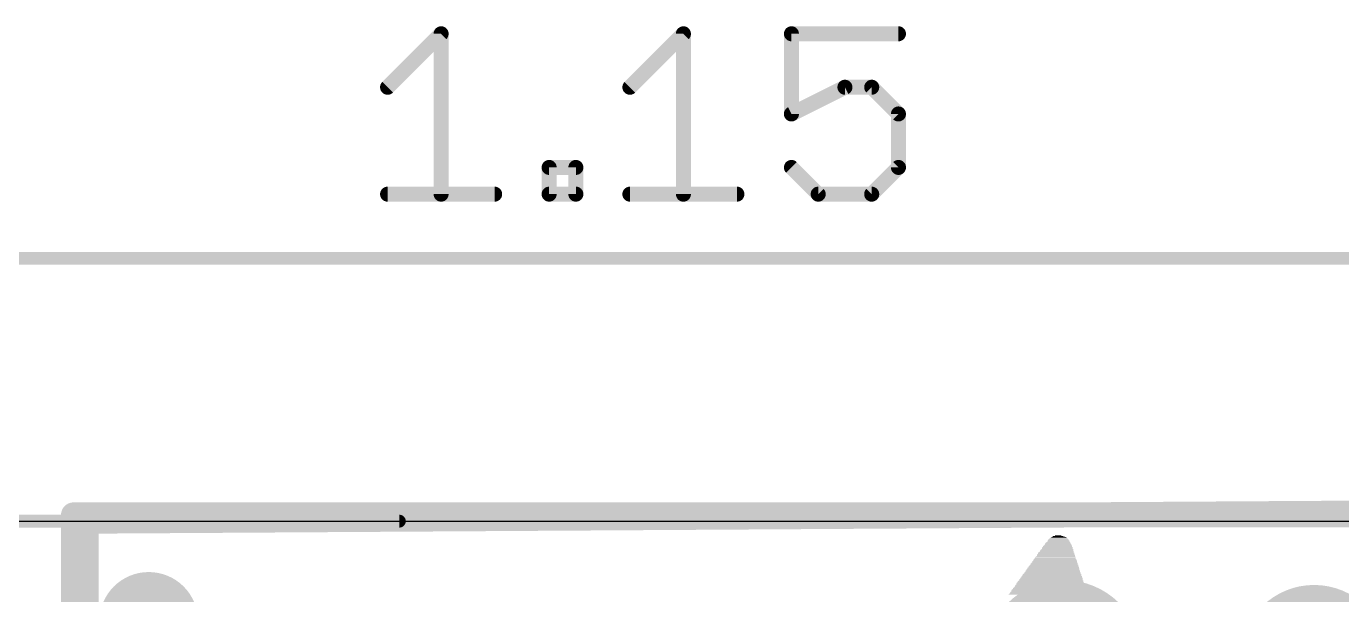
# Model space of a CAD drawing. Extents: x -4.3 to 29.3, y -0.2 to 17.1.
# Drawn here: x 8.54 to 21.87, y 11.32 to 17.09 of the extents above; entities that cross this region are included whole.
import ezdxf

# ---------------------------------------------------------------- set-up
doc = ezdxf.new("R2010")
doc.units = 0
for name, color, linetype in [('1', 12, 'CONTINUOUS'), ('16', 5, 'CONTINUOUS'), ('20', 53, 'CONTINUOUS'), ('21', 40, 'CONTINUOUS'), ('47', 253, 'CONTINUOUS')]:
    doc.layers.add(name, color=color, linetype=linetype)

# ---------------------------------------------------------------- blocks, each defined once
blk = doc.blocks.new('PIE')
at = {"const_width": 0.5}
blk.add_lwpolyline([(0, -0.25, 1), (0, 0.25, 1), (0, -0.25)], format="xyb", dxfattribs=at)
blk = doc.blocks.new('RECT')
blk.add_solid([(-0.5, -0.5), (0.5, -0.5), (-0.5, 0.5), (0.5, 0.5)])

msp = doc.modelspace()

# ---------------------------------------------------------------- linework, layer by layer
at = {"layer": '1', "const_width": 0.254}
for points in [[(9.017, -0.0635), (9.017, 12.1285)], [(9.017, 12.1285), (29.162, 12.1285)]]:
    msp.add_lwpolyline(points, dxfattribs=at)
at = {"layer": '1', "const_width": 0.127}
for points in [[(9.0805, 12.1285, 1), (8.9535, 12.1285)], [(9.017, 12.192, 1), (9.017, 12.065)]]:
    msp.add_lwpolyline(points, format="xyb", dxfattribs=at)
at = {"layer": '16', "const_width": 0.254}
for points in [[(9.144, 12.065), (29.162, 12.192)], [(9.144, 0), (9.144, 12.065)]]:
    msp.add_lwpolyline(points, dxfattribs=at)
at = {"layer": '16', "const_width": 0.127}
for points in [[(9.1436, 12.1285, 1), (9.1444, 12.0015)], [(9.2075, 12.065, 1), (9.0805, 12.065)]]:
    msp.add_lwpolyline(points, format="xyb", dxfattribs=at)
at = {"layer": '20'}
msp.add_line((1.3, 12.065), (27.8089, 12.065), dxfattribs=at)
at = {"layer": '47'}
for points, const_width in [([(12.1998, 16.4674), (12.7421, 17.0097)], 0.1524), ([(12.7421, 17.0097), (12.7421, 15.3827)], 0.1524), ([(14.6555, 16.4674), (15.1979, 17.0097)], 0.1524), ([(15.1979, 17.0097), (15.1979, 15.3827)], 0.1524), ([(17.3774, 17.0097), (16.2927, 17.0097)], 0.1524), ([(16.2927, 17.0097), (16.2927, 16.1962)], 0.1524), ([(16.2927, 16.1962), (16.835, 16.4674)], 0.1524), ([(16.835, 16.4674), (17.1062, 16.4674)], 0.1524), ([(17.1062, 16.4674), (17.3774, 16.1962)], 0.1524), ([(17.3774, 16.1962), (17.3774, 15.6539)], 0.1524), ([(13.837, 15.3827), (13.837, 15.6539)], 0.1524), ([(13.837, 15.6539), (14.1081, 15.6539)], 0.1524), ([(14.1081, 15.6539), (14.1081, 15.3827)], 0.1524), ([(16.5639, 15.3827), (16.2927, 15.6539)], 0.1524), ([(17.3774, 15.6539), (17.1062, 15.3827)], 0.1524), ([(12.1998, 15.3827), (13.2845, 15.3827)], 0.1524), ([(14.1081, 15.3827), (13.837, 15.3827)], 0.1524), ([(14.6555, 15.3827), (15.7402, 15.3827)], 0.1524), ([(17.1062, 15.3827), (16.5639, 15.3827)], 0.1524), ([(0.065, 14.732), (29.145, 14.732)], 0.13), ([(12.319, 12.065), (-3.855, 12.065)], 0.13)]:
    msp.add_lwpolyline(points, dxfattribs=dict(at, const_width=const_width))
for points, const_width in [([(12.7802, 17.0097, 1), (12.704, 17.0097)], 0.0762), ([(12.7691, 16.9827, 1), (12.7152, 17.0366)], 0.0762), ([(15.236, 17.0097, 1), (15.1598, 17.0097)], 0.0762), ([(15.2248, 16.9827, 1), (15.1709, 17.0366)], 0.0762), ([(16.2927, 17.0478, 1), (16.2927, 16.9716)], 0.0762), ([(16.3308, 17.0097, 1), (16.2546, 17.0097)], 0.0762), ([(17.3774, 16.9716, 1), (17.3774, 17.0478)], 0.0762), ([(12.1729, 16.4943, 1), (12.2268, 16.4404)], 0.0762), ([(14.6286, 16.4943, 1), (14.6825, 16.4404)], 0.0762), ([(16.835, 16.5055, 1), (16.835, 16.4293)], 0.0762), ([(16.8521, 16.4333, 1), (16.818, 16.5014)], 0.0762), ([(17.1331, 16.4943, 1), (17.0793, 16.4404)], 0.0762), ([(17.1062, 16.4293, 1), (17.1062, 16.5055)], 0.0762), ([(16.2757, 16.2303, 1), (16.3097, 16.1621)], 0.0762), ([(17.4155, 16.1962, 1), (17.3393, 16.1962)], 0.0762), ([(16.2546, 16.1962, 1), (16.3308, 16.1962)], 0.0762), ([(17.3504, 16.1693, 1), (17.4043, 16.2231)], 0.0762), ([(13.8751, 15.6539, 1), (13.7989, 15.6539)], 0.0762), ([(13.837, 15.692, 1), (13.837, 15.6158)], 0.0762), ([(14.1462, 15.6539, 1), (14.07, 15.6539)], 0.0762), ([(14.1081, 15.6158, 1), (14.1081, 15.692)], 0.0762), ([(16.3196, 15.6808, 1), (16.2658, 15.6269)], 0.0762), ([(17.3393, 15.6539, 1), (17.4155, 15.6539)], 0.0762), ([(17.4043, 15.6269, 1), (17.3504, 15.6808)], 0.0762), ([(12.1998, 15.4208, 1), (12.1998, 15.3446)], 0.0762), ([(12.704, 15.3827, 1), (12.7802, 15.3827)], 0.0762), ([(13.2845, 15.3446, 1), (13.2845, 15.4208)], 0.0762), ([(13.837, 15.4208, 1), (13.837, 15.3446)], 0.0762), ([(13.7989, 15.3827, 1), (13.8751, 15.3827)], 0.0762), ([(14.07, 15.3827, 1), (14.1462, 15.3827)], 0.0762), ([(14.1081, 15.3446, 1), (14.1081, 15.4208)], 0.0762), ([(14.6555, 15.4208, 1), (14.6555, 15.3446)], 0.0762), ([(15.1598, 15.3827, 1), (15.236, 15.3827)], 0.0762), ([(15.7402, 15.3446, 1), (15.7402, 15.4208)], 0.0762), ([(16.5639, 15.4208, 1), (16.5639, 15.3446)], 0.0762), ([(16.5369, 15.3558, 1), (16.5908, 15.4096)], 0.0762), ([(17.0793, 15.4096, 1), (17.1331, 15.3558)], 0.0762), ([(17.1062, 15.3446, 1), (17.1062, 15.4208)], 0.0762), ([(12.319, 12.0325, 1), (12.319, 12.0975)], 0.065)]:
    msp.add_lwpolyline(points, format="xyb", dxfattribs=dict(at, const_width=const_width))

# ---------------------------------------------------------------- block references
at = {"layer": '1'}
msp.add_blockref('PIE', (9.779, 11.049), dxfattribs=at)
at = {"layer": '16'}
for p, xscale, yscale in [((19.05, 10.668), 1.6, 1.6), ((21.59, 10.668), 1.5, 1.5)]:
    msp.add_blockref('PIE', p, dxfattribs=dict(at, xscale=xscale, yscale=yscale))
at = {"layer": '21'}
for p, xscale, yscale in [((18.9992, 11.8681), 0.2222, 0.0063), ((18.9992, 11.8745), 0.2096, 0.0064), ((18.9992, 11.8809), 0.1968, 0.0063), ((18.9992, 11.8872), 0.1842, 0.0064), ((18.9992, 11.8936), 0.1714, 0.0063), ((19.0024, 11.8999), 0.1524, 0.0064), ((18.9992, 11.9063), 0.1334, 0.0063), ((18.996, 11.9126), 0.1016, 0.0064), ((18.9961, 11.919), 0.0635, 0.0063), ((18.977, 11.7412), 0.3683, 0.0063), ((18.977, 11.7348), 0.3683, 0.0064), ((18.977, 11.7475), 0.3556, 0.0064), ((18.9802, 11.7538), 0.3493, 0.0063), ((18.9802, 11.7666), 0.3365, 0.0063), ((18.9834, 11.7602), 0.3429, 0.0064), ((18.9833, 11.7729), 0.3302, 0.0064), ((18.9865, 11.7793), 0.3238, 0.0063), ((18.9865, 11.7919), 0.3112, 0.0063), ((18.9865, 11.7856), 0.3112, 0.0064), ((18.9897, 11.7983), 0.3048, 0.0064), ((18.9897, 11.811), 0.2921, 0.0064), ((18.9897, 11.8047), 0.2921, 0.0063), ((18.9929, 11.8174), 0.2857, 0.0063), ((18.9929, 11.8237), 0.2731, 0.0064), ((18.9929, 11.8364), 0.2603, 0.0064), ((18.9961, 11.83), 0.2667, 0.0063), ((18.996, 11.8428), 0.254, 0.0063), ((18.9961, 11.8491), 0.2413, 0.0064), ((18.9992, 11.8555), 0.235, 0.0063), ((18.9992, 11.8618), 0.2222, 0.0064), ((18.9484, 11.6078), 0.5016, 0.0064), ((18.9516, 11.6014), 0.508, 0.0063), ((18.9516, 11.6142), 0.4953, 0.0063), ((18.9548, 11.6205), 0.4889, 0.0064), ((18.9548, 11.6332), 0.4763, 0.0064), ((18.9548, 11.6269), 0.4763, 0.0063), ((18.958, 11.6395), 0.4699, 0.0063), ((18.9579, 11.6459), 0.4572, 0.0064), ((18.9611, 11.6586), 0.4508, 0.0064), ((18.9611, 11.6523), 0.4508, 0.0063), ((18.9642, 11.665), 0.4445, 0.0063), ((18.9643, 11.6776), 0.4318, 0.0063), ((18.9643, 11.6713), 0.4318, 0.0064), ((18.9642, 11.684), 0.4191, 0.0064), ((18.9674, 11.6967), 0.4127, 0.0064), ((18.9674, 11.6904), 0.4127, 0.0063), ((18.9706, 11.7031), 0.4064, 0.0063), ((18.9707, 11.7094), 0.3937, 0.0064), ((18.9738, 11.7221), 0.3874, 0.0064), ((18.9738, 11.7157), 0.3874, 0.0063), ((18.9738, 11.7285), 0.3746, 0.0063), ((18.923, 11.4745), 0.6414, 0.0063), ((18.923, 11.4681), 0.6414, 0.0064), ((18.9262, 11.4808), 0.635, 0.0064), ((18.9261, 11.4935), 0.6223, 0.0064), ((18.9293, 11.4871), 0.6287, 0.0063), ((18.9293, 11.4999), 0.6159, 0.0063), ((18.9325, 11.5062), 0.6096, 0.0064), ((18.9326, 11.5189), 0.5969, 0.0064), ((18.9326, 11.5126), 0.5969, 0.0063), ((18.9357, 11.5252), 0.5906, 0.0063), ((18.9357, 11.5316), 0.5778, 0.0064), ((18.9389, 11.5443), 0.5715, 0.0064), ((18.9389, 11.538), 0.5715, 0.0063), ((18.9389, 11.5507), 0.5588, 0.0063), ((18.9421, 11.5633), 0.5525, 0.0063), ((18.9421, 11.557), 0.5525, 0.0064), ((18.9421, 11.5697), 0.5397, 0.0064), ((18.9452, 11.5761), 0.5334, 0.0063), ((18.9484, 11.5824), 0.527, 0.0064), ((18.9453, 11.5888), 0.5207, 0.0063), ((18.9484, 11.5951), 0.5144, 0.0064), ((18.8976, 11.3411), 0.781, 0.0064), ((18.8976, 11.3347), 0.781, 0.0063), ((18.8976, 11.3475), 0.7684, 0.0063), ((18.9008, 11.3602), 0.762, 0.0063), ((18.9008, 11.3538), 0.762, 0.0064), ((18.904, 11.3665), 0.7557, 0.0064), ((18.904, 11.3728), 0.7429, 0.0063), ((18.9071, 11.3856), 0.7366, 0.0063), ((18.9071, 11.3792), 0.7366, 0.0064), ((18.9072, 11.3919), 0.7239, 0.0064), ((18.9103, 11.3983), 0.7176, 0.0063), ((18.9103, 11.4109), 0.7048, 0.0063), ((18.9135, 11.4046), 0.7112, 0.0064), ((18.9135, 11.4173), 0.6985, 0.0064), ((18.9135, 11.43), 0.6858, 0.0064), ((18.9167, 11.4237), 0.6921, 0.0063), ((18.9167, 11.4364), 0.6795, 0.0063), ((18.9167, 11.449), 0.6667, 0.0063), ((18.9199, 11.4427), 0.6731, 0.0064), ((18.9198, 11.4554), 0.6604, 0.0064), ((18.923, 11.4618), 0.654, 0.0063), ((18.8945, 11.3221), 0.8001, 0.0063), ((18.8976, 11.3284), 0.7938, 0.0064)]:
    msp.add_blockref('RECT', p, dxfattribs=dict(at, xscale=xscale, yscale=yscale))

doc.saveas('drawing.dxf')
